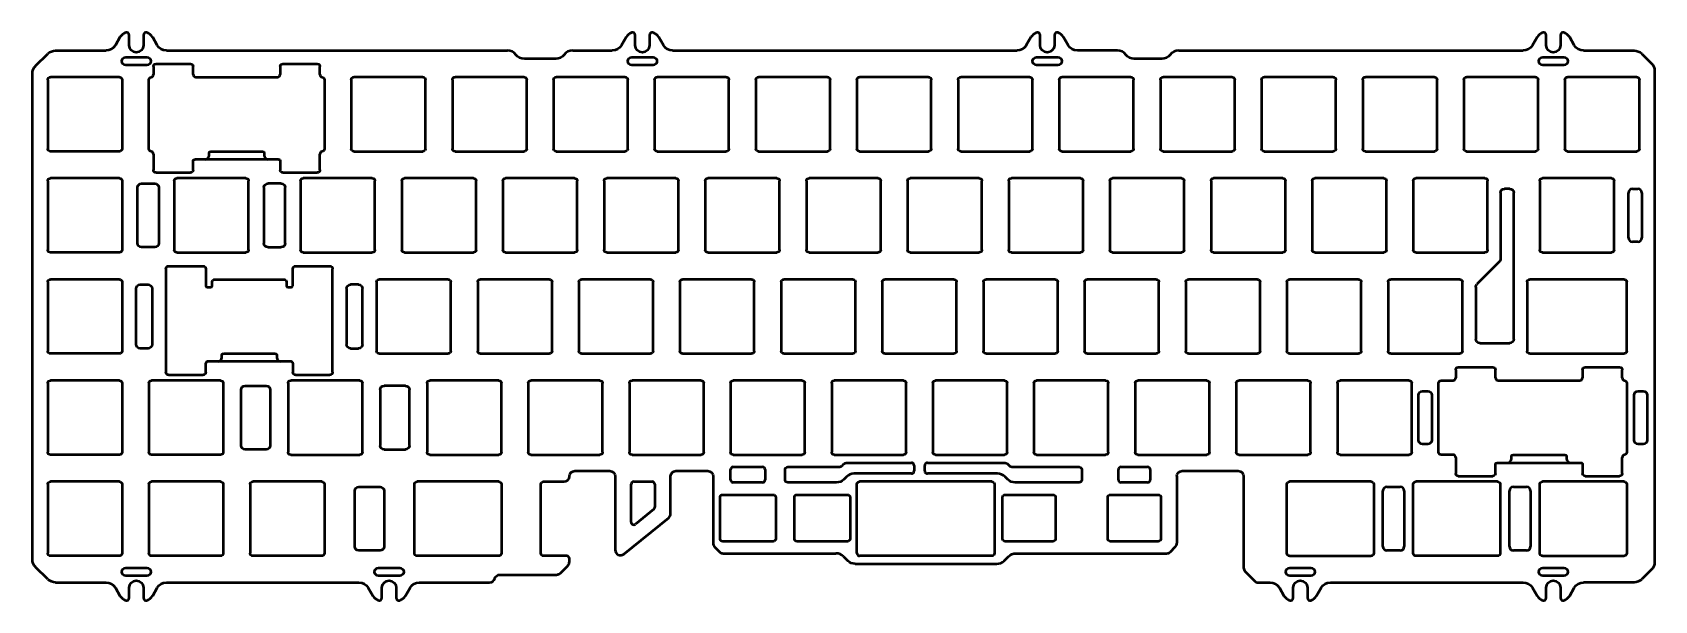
# Model space of a CAD drawing. Header units: millimetres. Extents: x 55 to 361, y 113 to 220.
import ezdxf

# ---------------------------------------------------------------- set-up
doc = ezdxf.new("R2010")
doc.units = ezdxf.units.MM
doc.header["$LTSCALE"] = 0.75
doc.layers.add('Visible', color=7, linetype='Continuous', lineweight=50)

msp = doc.modelspace()

# ---------------------------------------------------------------- linework, layer by layer
at = {"layer": 'Visible', "extrusion": (7.26537e-29, 5.93262e-13, -1)}
for p, q in [((71.97, 219.11), (71.11, 217.61)), ((73.7, 217.61), (73.7, 219.52)), ((76.4, 219.52), (76.4, 217.61)), ((78.99, 217.61), (78.13, 219.11)), ((167.28, 219.11), (166.42, 217.61)), ((169.01, 217.61), (169.01, 219.52)), ((171.71, 219.52), (171.71, 217.61)), ((174.31, 217.61), (173.44, 219.11)), ((243.53, 219.11), (242.67, 217.61)), ((245.26, 217.61), (245.26, 219.52)), ((247.96, 219.52), (247.96, 217.61)), ((250.56, 217.61), (249.69, 219.11)), ((338.85, 219.11), (337.98, 217.61)), ((340.57, 217.61), (340.57, 219.52)), ((343.27, 219.52), (343.27, 217.61)), ((345.87, 217.61), (345, 219.11)), ((56.07, 213.7), (58.4, 216.02)), ((59.82, 216.61), (69.37, 216.61)), ((73.05, 215.36), (77.05, 215.36)), ((77.05, 213.86), (73.05, 213.86)), ((78.76, 214.11), (85.26, 214.11)), ((80.72, 216.61), (144.95, 216.61)), ((102.64, 214.11), (109.14, 214.11)), ((154.05, 215.04), (148.13, 215.04)), ((157.23, 216.61), (164.69, 216.61)), ((168.36, 215.36), (172.36, 215.36)), ((172.36, 213.86), (168.36, 213.86)), ((176.04, 216.61), (240.94, 216.61)), ((244.61, 215.36), (248.61, 215.36)), ((248.61, 213.86), (244.61, 213.86)), ((259.82, 216.61), (252.29, 216.61)), ((268.2, 215.04), (262.99, 215.04)), ((271.37, 216.61), (336.25, 216.61)), ((339.92, 215.36), (343.92, 215.36)), ((343.92, 213.86), (339.92, 213.86)), ((347.6, 216.61), (357.16, 216.61)), ((358.57, 216.02), (360.4, 214.2)), ((55.49, 120.74), (55.49, 212.28)), ((58.37, 211.11), (58.37, 198.11)), ((71.87, 211.61), (58.87, 211.61)), ((72.37, 211.11), (72.37, 198.11)), ((77.42, 198.11), (77.42, 211.11)), ((78.26, 213.61), (78.26, 212.1)), ((85.76, 212.11), (85.76, 213.61)), ((86.26, 211.61), (101.64, 211.61)), ((102.14, 213.61), (102.14, 212.11)), ((109.64, 212.1), (109.64, 213.61)), ((110.47, 211.11), (110.47, 198.11)), ((115.52, 211.11), (115.52, 198.11)), ((129.02, 211.61), (116.02, 211.61)), ((129.52, 198.11), (129.52, 211.11)), ((134.57, 211.11), (134.57, 198.11)), ((148.07, 211.61), (135.07, 211.61)), ((148.57, 198.11), (148.57, 211.11)), ((153.62, 211.11), (153.62, 198.11)), ((167.12, 211.61), (154.12, 211.61)), ((167.62, 198.11), (167.62, 211.11)), ((172.67, 211.11), (172.67, 198.11)), ((186.17, 211.61), (173.17, 211.61)), ((186.67, 198.11), (186.67, 211.11)), ((191.72, 211.11), (191.72, 198.11)), ((205.22, 211.61), (192.22, 211.61)), ((205.72, 198.11), (205.72, 211.11)), ((210.77, 211.11), (210.77, 198.11)), ((224.27, 211.61), (211.27, 211.61)), ((224.77, 198.11), (224.77, 211.11)), ((229.82, 211.11), (229.82, 198.11)), ((243.32, 211.61), (230.32, 211.61)), ((243.82, 198.11), (243.82, 211.11)), ((248.87, 211.11), (248.87, 198.11)), ((262.37, 211.61), (249.37, 211.61)), ((262.87, 198.11), (262.87, 211.11)), ((267.92, 211.11), (267.92, 198.11)), ((281.42, 211.61), (268.42, 211.61)), ((281.92, 198.11), (281.92, 211.11)), ((286.97, 211.11), (286.97, 198.11)), ((300.47, 211.61), (287.47, 211.61)), ((300.97, 198.11), (300.97, 211.11)), ((306.02, 211.11), (306.02, 198.11)), ((319.52, 211.61), (306.52, 211.61)), ((320.02, 198.11), (320.02, 211.11)), ((325.07, 211.11), (325.07, 198.11)), ((338.57, 211.61), (325.57, 211.61)), ((339.07, 198.11), (339.07, 211.11)), ((344.12, 211.11), (344.12, 198.11)), ((357.62, 211.61), (344.62, 211.61)), ((358.12, 198.11), (358.12, 211.11)), ((360.99, 212.78), (360.99, 120.24)), ((71.87, 197.61), (58.87, 197.61)), ((78.26, 197.12), (78.26, 194.11)), ((85.76, 194.11), (85.76, 195.81)), ((101.84, 196.11), (86.06, 196.11)), ((88.76, 196.86), (88.76, 197.31)), ((89.06, 197.61), (98.84, 197.61)), ((99.14, 197.31), (99.14, 196.86)), ((102.14, 195.81), (102.14, 194.11)), ((109.64, 194.11), (109.64, 197.12)), ((116.02, 197.61), (129.02, 197.61)), ((135.07, 197.61), (148.07, 197.61)), ((154.12, 197.61), (167.12, 197.61)), ((173.17, 197.61), (186.17, 197.61)), ((192.22, 197.61), (205.22, 197.61)), ((211.27, 197.61), (224.27, 197.61)), ((230.32, 197.61), (243.32, 197.61)), ((249.37, 197.61), (262.37, 197.61)), ((268.42, 197.61), (281.42, 197.61)), ((287.47, 197.61), (300.47, 197.61)), ((306.52, 197.61), (319.52, 197.61)), ((325.57, 197.61), (338.57, 197.61)), ((344.62, 197.61), (357.62, 197.61)), ((71.87, 192.56), (58.87, 192.56)), ((78.76, 193.61), (85.26, 193.61)), ((95.69, 192.56), (82.69, 192.56)), ((102.64, 193.61), (109.14, 193.61)), ((119.5, 192.56), (106.5, 192.56)), ((138.55, 192.56), (125.55, 192.56)), ((157.6, 192.56), (144.6, 192.56)), ((176.65, 192.56), (163.65, 192.56)), ((195.7, 192.56), (182.7, 192.56)), ((214.75, 192.56), (201.75, 192.56)), ((233.8, 192.56), (220.8, 192.56)), ((252.85, 192.56), (239.85, 192.56)), ((271.9, 192.56), (258.9, 192.56)), ((290.95, 192.56), (277.95, 192.56)), ((310, 192.56), (297, 192.56)), ((329.05, 192.56), (316.05, 192.56)), ((352.86, 192.56), (339.86, 192.56)), ((58.37, 192.06), (58.37, 179.06)), ((72.37, 192.06), (72.37, 179.06)), ((75.28, 180.31), (75.28, 190.81)), ((76.03, 191.56), (78.53, 191.56)), ((79.28, 190.81), (79.28, 180.31)), ((82.19, 192.06), (82.19, 179.06)), ((96.19, 179.06), (96.19, 192.06)), ((99.09, 190.81), (99.09, 180.31)), ((102.34, 191.56), (99.84, 191.56)), ((103.09, 180.31), (103.09, 190.81)), ((106, 192.06), (106, 179.06)), ((120, 179.06), (120, 192.06)), ((125.05, 192.06), (125.05, 179.06)), ((139.05, 179.06), (139.05, 192.06)), ((144.1, 192.06), (144.1, 179.06)), ((158.1, 179.06), (158.1, 192.06)), ((163.15, 192.06), (163.15, 179.06)), ((177.15, 179.06), (177.15, 192.06)), ((182.2, 192.06), (182.2, 179.06)), ((196.2, 179.06), (196.2, 192.06)), ((201.25, 192.06), (201.25, 179.06)), ((215.25, 179.06), (215.25, 192.06)), ((220.3, 192.06), (220.3, 179.06)), ((234.3, 179.06), (234.3, 192.06)), ((239.35, 192.06), (239.35, 179.06)), ((253.35, 179.06), (253.35, 192.06)), ((258.4, 192.06), (258.4, 179.06)), ((272.4, 179.06), (272.4, 192.06)), ((277.45, 192.06), (277.45, 179.06)), ((291.45, 179.06), (291.45, 192.06)), ((296.5, 192.06), (296.5, 179.06)), ((310.5, 179.06), (310.5, 192.06)), ((315.55, 192.06), (315.55, 179.06)), ((329.55, 179.06), (329.55, 192.06)), ((331.96, 189.81), (331.96, 177.32)), ((333.71, 190.56), (332.71, 190.56)), ((334.46, 162.26), (334.46, 189.81)), ((339.36, 192.06), (339.36, 179.06)), ((353.36, 179.06), (353.36, 192.06)), ((356.08, 181.31), (356.08, 189.81)), ((356.83, 190.56), (357.83, 190.56)), ((358.58, 189.81), (358.58, 181.31)), ((357.83, 180.56), (356.83, 180.56)), ((71.87, 178.56), (58.87, 178.56)), ((78.53, 179.56), (76.03, 179.56)), ((82.69, 178.56), (95.69, 178.56)), ((99.84, 179.56), (102.34, 179.56)), ((106.5, 178.56), (119.5, 178.56)), ((125.55, 178.56), (138.55, 178.56)), ((144.6, 178.56), (157.6, 178.56)), ((163.65, 178.56), (176.65, 178.56)), ((182.7, 178.56), (195.7, 178.56)), ((201.75, 178.56), (214.75, 178.56)), ((220.8, 178.56), (233.8, 178.56)), ((239.85, 178.56), (252.85, 178.56)), ((258.9, 178.56), (271.9, 178.56)), ((277.95, 178.56), (290.95, 178.56)), ((297, 178.56), (310, 178.56)), ((316.05, 178.56), (329.05, 178.56)), ((339.86, 178.56), (352.86, 178.56)), ((80.64, 175.51), (80.64, 156.01)), ((81.14, 176.01), (87.64, 176.01)), ((88.14, 175.51), (88.14, 172.31)), ((104.52, 172.31), (104.52, 175.51)), ((105.02, 176.01), (111.52, 176.01)), ((112.02, 156.01), (112.02, 175.51)), ((331.74, 176.79), (327.53, 172.59)), ((58.37, 173.01), (58.37, 160.01)), ((71.87, 173.51), (58.87, 173.51)), ((72.37, 173.01), (72.37, 160.01)), ((75.01, 161.26), (75.01, 171.76)), ((75.76, 172.51), (77.26, 172.51)), ((78.01, 171.76), (78.01, 161.26)), ((88.44, 172.01), (89.03, 172.01)), ((89.33, 172.31), (89.33, 173.01)), ((89.83, 173.51), (102.83, 173.51)), ((103.33, 173.01), (103.33, 172.31)), ((103.63, 172.01), (104.22, 172.01)), ((114.65, 171.76), (114.65, 161.26)), ((116.9, 172.51), (115.4, 172.51)), ((117.65, 161.26), (117.65, 171.76)), ((120.29, 173.01), (120.29, 160.01)), ((133.79, 173.51), (120.79, 173.51)), ((134.29, 160.01), (134.29, 173.01)), ((139.34, 173.01), (139.34, 160.01)), ((152.84, 173.51), (139.84, 173.51)), ((153.34, 160.01), (153.34, 173.01)), ((158.39, 173.01), (158.39, 160.01)), ((171.89, 173.51), (158.89, 173.51)), ((172.39, 160.01), (172.39, 173.01)), ((177.44, 173.01), (177.44, 160.01)), ((190.94, 173.51), (177.94, 173.51)), ((191.44, 160.01), (191.44, 173.01)), ((196.49, 173.01), (196.49, 160.01)), ((209.99, 173.51), (196.99, 173.51)), ((210.49, 160.01), (210.49, 173.01)), ((215.54, 173.01), (215.54, 160.01)), ((229.04, 173.51), (216.04, 173.51)), ((229.54, 160.01), (229.54, 173.01)), ((234.59, 173.01), (234.59, 160.01)), ((248.09, 173.51), (235.09, 173.51)), ((248.59, 160.01), (248.59, 173.01)), ((253.64, 173.01), (253.64, 160.01)), ((267.14, 173.51), (254.14, 173.51)), ((267.64, 160.01), (267.64, 173.01)), ((272.69, 173.01), (272.69, 160.01)), ((286.19, 173.51), (273.19, 173.51)), ((286.69, 160.01), (286.69, 173.01)), ((291.74, 173.01), (291.74, 160.01)), ((305.24, 173.51), (292.24, 173.51)), ((305.74, 160.01), (305.74, 173.01)), ((310.79, 173.01), (310.79, 160.01)), ((324.29, 173.51), (311.29, 173.51)), ((324.79, 160.01), (324.79, 173.01)), ((327.31, 172.06), (327.31, 162.26)), ((336.98, 173.01), (336.98, 160.01)), ((355.24, 173.51), (337.48, 173.51)), ((355.74, 160.01), (355.74, 173.01)), ((71.87, 159.51), (58.87, 159.51)), ((77.26, 160.51), (75.76, 160.51)), ((91.14, 158.76), (91.14, 159.21)), ((91.44, 159.51), (101.22, 159.51)), ((101.52, 159.21), (101.52, 158.76)), ((115.4, 160.51), (116.9, 160.51)), ((120.79, 159.51), (133.79, 159.51)), ((139.84, 159.51), (152.84, 159.51)), ((158.89, 159.51), (171.89, 159.51)), ((177.94, 159.51), (190.94, 159.51)), ((196.99, 159.51), (209.99, 159.51)), ((216.04, 159.51), (229.04, 159.51)), ((235.09, 159.51), (248.09, 159.51)), ((254.14, 159.51), (267.14, 159.51)), ((273.19, 159.51), (286.19, 159.51)), ((292.24, 159.51), (305.24, 159.51)), ((311.29, 159.51), (324.29, 159.51)), ((328.06, 161.51), (333.71, 161.51)), ((337.48, 159.51), (355.24, 159.51)), ((88.14, 156.01), (88.14, 157.71)), ((104.22, 158.01), (88.44, 158.01)), ((104.52, 157.71), (104.52, 156.01)), ((323.53, 156.46), (323.53, 154.96)), ((324.03, 156.96), (330.53, 156.96)), ((331.03, 154.96), (331.03, 156.46)), ((347.41, 156.46), (347.41, 154.96)), ((347.91, 156.96), (354.41, 156.96)), ((354.91, 154.95), (354.91, 156.46)), ((58.37, 153.96), (58.37, 140.96)), ((71.87, 154.46), (58.87, 154.46)), ((72.37, 153.96), (72.37, 140.96)), ((77.42, 153.96), (77.42, 140.96)), ((90.92, 154.46), (77.92, 154.46)), ((81.14, 155.51), (87.64, 155.51)), ((91.42, 153.96), (91.42, 140.96)), ((95.52, 153.46), (99.52, 153.46)), ((103.62, 153.96), (103.62, 140.96)), ((117.12, 154.46), (104.12, 154.46)), ((105.02, 155.51), (111.52, 155.51)), ((117.62, 140.96), (117.62, 153.96)), ((125.72, 153.46), (121.72, 153.46)), ((129.81, 153.96), (129.81, 140.96)), ((143.31, 154.46), (130.31, 154.46)), ((143.81, 140.96), (143.81, 153.96)), ((148.86, 153.96), (148.86, 140.96)), ((162.36, 154.46), (149.36, 154.46)), ((162.86, 140.96), (162.86, 153.96)), ((167.91, 153.96), (167.91, 140.96)), ((181.41, 154.46), (168.41, 154.46)), ((181.91, 140.96), (181.91, 153.96)), ((186.96, 153.96), (186.96, 140.96)), ((200.46, 154.46), (187.46, 154.46)), ((200.96, 140.96), (200.96, 153.96)), ((206.01, 153.96), (206.01, 140.96)), ((219.51, 154.46), (206.51, 154.46)), ((220.01, 140.96), (220.01, 153.96)), ((225.06, 153.96), (225.06, 140.96)), ((238.56, 154.46), (225.56, 154.46)), ((239.06, 140.96), (239.06, 153.96)), ((244.11, 153.96), (244.11, 140.96)), ((257.61, 154.46), (244.61, 154.46)), ((258.11, 140.96), (258.11, 153.96)), ((263.16, 153.96), (263.16, 140.96)), ((276.66, 154.46), (263.66, 154.46)), ((277.16, 140.96), (277.16, 153.96)), ((282.21, 153.96), (282.21, 140.96)), ((295.71, 154.46), (282.71, 154.46)), ((296.21, 140.96), (296.21, 153.96)), ((301.26, 153.96), (301.26, 140.96)), ((314.76, 154.46), (301.76, 154.46)), ((315.26, 140.96), (315.26, 153.96)), ((320.31, 140.96), (320.31, 153.96)), ((320.81, 154.46), (323.03, 154.46)), ((331.53, 154.46), (346.91, 154.46)), ((355.74, 153.96), (355.74, 140.96)), ((94.77, 142.21), (94.77, 152.71)), ((100.27, 152.71), (100.27, 142.21)), ((120.97, 152.71), (120.97, 142.21)), ((126.47, 142.21), (126.47, 152.71)), ((316.54, 143.21), (316.54, 151.71)), ((317.29, 152.46), (318.29, 152.46)), ((319.04, 151.71), (319.04, 143.21)), ((357.12, 143.21), (357.12, 151.71)), ((357.87, 152.46), (358.87, 152.46)), ((359.62, 151.71), (359.62, 143.21)), ((99.52, 141.46), (95.52, 141.46)), ((121.72, 141.46), (125.72, 141.46)), ((318.29, 142.46), (317.29, 142.46)), ((358.87, 142.46), (357.87, 142.46)), ((71.87, 140.46), (58.87, 140.46)), ((90.92, 140.46), (77.92, 140.46)), ((104.12, 140.46), (117.12, 140.46)), ((130.31, 140.46), (143.31, 140.46)), ((149.36, 140.46), (162.36, 140.46)), ((168.41, 140.46), (181.41, 140.46)), ((186.98, 135.74), (186.98, 137.66)), ((187.46, 140.46), (200.46, 140.46)), ((187.48, 138.16), (192.98, 138.16)), ((193.48, 137.66), (193.48, 135.74)), ((197.23, 135.74), (197.23, 137.66)), ((197.73, 138.16), (207.33, 138.16)), ((206.51, 140.46), (219.51, 140.46)), ((208.04, 138.45), (208.26, 138.67)), ((208.96, 138.96), (221.04, 138.96)), ((221.54, 138.46), (221.54, 137.41)), ((223.54, 137.41), (223.54, 138.46)), ((224.04, 138.96), (238.49, 138.96)), ((225.56, 140.46), (238.56, 140.46)), ((239.2, 138.67), (239.41, 138.45)), ((240.12, 138.16), (252.6, 138.16)), ((244.61, 140.46), (257.61, 140.46)), ((253.1, 137.66), (253.1, 135.74)), ((260.01, 135.74), (260.01, 137.66)), ((260.51, 138.16), (265.51, 138.16)), ((263.66, 140.46), (276.66, 140.46)), ((266.01, 137.66), (266.01, 135.74)), ((282.71, 140.46), (295.71, 140.46)), ((301.76, 140.46), (314.76, 140.46)), ((323.03, 140.46), (320.81, 140.46)), ((323.53, 139.96), (323.53, 136.96)), ((331.03, 136.96), (331.03, 138.66)), ((331.33, 138.96), (347.11, 138.96)), ((334.03, 139.71), (334.03, 140.16)), ((334.33, 140.46), (344.11, 140.46)), ((344.41, 140.16), (344.41, 139.71)), ((347.41, 138.66), (347.41, 136.96)), ((354.91, 136.96), (354.91, 139.97)), ((58.37, 134.91), (58.37, 121.91)), ((71.87, 135.41), (58.87, 135.41)), ((72.37, 134.91), (72.37, 121.91)), ((77.42, 134.91), (77.42, 121.91)), ((90.92, 135.41), (77.92, 135.41)), ((91.42, 134.91), (91.42, 121.91)), ((96.47, 134.91), (96.47, 121.91)), ((109.97, 135.41), (96.97, 135.41)), ((110.47, 134.91), (110.47, 121.91)), ((127.43, 121.91), (127.43, 134.91)), ((143.31, 135.41), (127.93, 135.41)), ((143.81, 134.91), (143.81, 121.91)), ((151.24, 121.91), (151.24, 134.91)), ((151.74, 135.41), (155.62, 135.41)), ((157.62, 137.41), (164.24, 137.41)), ((165.24, 136.41), (165.24, 122.54)), ((168.24, 127.79), (168.24, 134.91)), ((168.74, 135.41), (172.18, 135.41)), ((172.68, 134.91), (172.68, 130.58)), ((175.68, 129.39), (175.68, 136.41)), ((176.68, 137.41), (182.68, 137.41)), ((183.68, 136.41), (183.68, 123.79)), ((192.98, 135.24), (187.48, 135.24)), ((206.88, 135.24), (197.73, 135.24)), ((208.79, 136.32), (208.29, 135.83)), ((221.04, 136.91), (210.2, 136.91)), ((210.77, 121.91), (210.77, 134.91)), ((236.18, 135.41), (211.27, 135.41)), ((237.25, 136.91), (224.04, 136.91)), ((236.68, 134.91), (236.68, 121.91)), ((239.16, 135.83), (238.67, 136.32)), ((252.6, 135.24), (240.58, 135.24)), ((265.51, 135.24), (260.51, 135.24)), ((271.01, 136.41), (271.01, 123.79)), ((272.01, 137.41), (282.59, 137.41)), ((283.59, 136.41), (283.59, 119.15)), ((291.74, 121.91), (291.74, 134.91)), ((307.62, 135.41), (292.24, 135.41)), ((308.12, 134.91), (308.12, 121.91)), ((315.55, 121.91), (315.55, 134.91)), ((331.43, 135.41), (316.05, 135.41)), ((324.03, 136.46), (330.53, 136.46)), ((331.93, 134.91), (331.93, 121.91)), ((339.36, 121.91), (339.36, 134.91)), ((355.24, 135.41), (339.86, 135.41)), ((347.91, 136.46), (354.41, 136.46)), ((355.74, 134.91), (355.74, 121.91)), ((116.2, 123.16), (116.2, 133.66)), ((116.95, 134.41), (120.95, 134.41)), ((121.7, 133.66), (121.7, 123.16)), ((184.98, 124.64), (184.98, 132.44)), ((185.48, 132.94), (194.98, 132.94)), ((195.48, 132.44), (195.48, 124.64)), ((198.98, 124.64), (198.98, 132.44)), ((199.48, 132.94), (208.98, 132.94)), ((209.48, 132.44), (209.48, 124.64)), ((238.18, 124.64), (238.18, 132.44)), ((238.68, 132.94), (247.68, 132.94)), ((248.18, 132.44), (248.18, 124.64)), ((258.01, 124.64), (258.01, 132.44)), ((258.51, 132.94), (267.51, 132.94)), ((268.01, 132.44), (268.01, 124.64)), ((309.83, 123.16), (309.83, 133.66)), ((310.58, 134.41), (313.08, 134.41)), ((313.83, 133.66), (313.83, 123.16)), ((333.65, 123.16), (333.65, 133.66)), ((334.4, 134.41), (336.9, 134.41)), ((337.65, 133.66), (337.65, 123.16)), ((166.87, 121.76), (175.31, 128.61)), ((172.5, 130.19), (169.06, 127.4)), ((120.95, 122.41), (116.95, 122.41)), ((183.97, 123.09), (184.89, 122.17)), ((194.98, 124.14), (185.48, 124.14)), ((208.98, 124.14), (199.48, 124.14)), ((247.68, 124.14), (238.68, 124.14)), ((267.51, 124.14), (258.51, 124.14)), ((269.8, 122.17), (270.72, 123.09)), ((313.08, 122.41), (310.58, 122.41)), ((336.9, 122.41), (334.4, 122.41)), ((58.4, 117), (56.07, 119.32)), ((71.87, 121.41), (58.87, 121.41)), ((73.05, 119.16), (77.05, 119.16)), ((90.92, 121.41), (77.92, 121.41)), ((109.97, 121.41), (96.97, 121.41)), ((120.66, 119.16), (124.66, 119.16)), ((143.31, 121.41), (127.93, 121.41)), ((156.12, 121.41), (151.74, 121.41)), ((154.92, 118.16), (156.33, 119.57)), ((156.62, 120.28), (156.62, 120.91)), ((185.59, 121.88), (191.08, 121.88)), ((191.08, 121.88), (206.82, 121.88)), ((208.24, 121.29), (209.03, 120.5)), ((210.45, 119.91), (237.1, 119.91)), ((236.18, 121.41), (211.27, 121.41)), ((238.52, 120.5), (239.31, 121.29)), ((240.73, 121.88), (269.1, 121.88)), ((292.24, 121.41), (307.62, 121.41)), ((292.27, 119.16), (296.27, 119.16)), ((331.43, 121.41), (316.05, 121.41)), ((339.86, 121.41), (355.24, 121.41)), ((339.92, 119.16), (343.92, 119.16)), ((59.82, 116.41), (69.37, 116.41)), ((77.05, 117.66), (73.05, 117.66)), ((80.72, 116.41), (116.98, 116.41)), ((124.66, 117.66), (120.66, 117.66)), ((128.33, 116.41), (141.59, 116.41)), ((143.52, 117.87), (154.21, 117.87)), ((283.89, 118.45), (285.63, 116.7)), ((286.34, 116.41), (288.59, 116.41)), ((296.27, 117.66), (292.27, 117.66)), ((299.94, 116.41), (336.25, 116.41)), ((343.92, 117.66), (339.92, 117.66)), ((357.16, 116.41), (347.6, 116.41)), ((360.4, 118.82), (358.57, 117)), ((71.11, 115.41), (71.97, 113.91)), ((73.7, 113.5), (73.7, 115.41)), ((76.4, 115.41), (76.4, 113.5)), ((78.13, 113.91), (78.99, 115.41)), ((118.71, 115.41), (119.58, 113.91)), ((121.31, 113.5), (121.31, 115.41)), ((124.01, 115.41), (124.01, 113.5)), ((125.73, 113.91), (126.6, 115.41)), ((290.32, 115.41), (291.19, 113.91)), ((292.92, 113.5), (292.92, 115.41)), ((295.62, 115.41), (295.62, 113.5)), ((297.35, 113.91), (298.21, 115.41)), ((337.98, 115.41), (338.85, 113.91)), ((340.57, 113.5), (340.57, 115.41)), ((343.27, 115.41), (343.27, 113.5)), ((345, 113.91), (345.87, 115.41))]:
    msp.add_line(p, q, dxfattribs=at)
at = {"layer": 'Visible'}
for centre, radius, start, end in [((73.7, 218.11), 2, 109.6618, 150), ((73.2, 219.52), 0.5, 0, 109.6618), ((76.9, 219.52), 0.5, 70.3382, 180), ((76.39, 218.11), 2, 30, 70.3382), ((169.02, 218.11), 2, 109.6618, 150), ((168.51, 219.52), 0.5, 0, 109.6618), ((172.21, 219.52), 0.5, 70.3382, 180), ((171.71, 218.11), 2, 30, 70.3382), ((245.27, 218.11), 2, 109.6618, 150), ((244.76, 219.52), 0.5, 0, 109.6618), ((248.46, 219.52), 0.5, 70.3382, 180), ((247.96, 218.11), 2, 30, 70.3382), ((340.58, 218.11), 2, 109.6618, 150), ((340.07, 219.52), 0.5, 0, 109.6618), ((343.77, 219.52), 0.5, 70.3382, 180), ((343.27, 218.11), 2, 30, 70.3382), ((144.95, 214.61), 2, 37.4342, 90), ((157.23, 214.61), 2, 90, 142.5658), ((259.82, 214.61), 2, 37.4342, 90), ((271.37, 214.61), 2, 90, 142.5658), ((77.76, 212.1), 0.5, 279.3811, 0), ((86.26, 212.11), 0.5, 180, 270), ((101.64, 212.11), 0.5, 270, 0), ((110.14, 212.1), 0.5, 180, 260.6189), ((77.76, 197.12), 0.5, 0, 80.6189), ((88.01, 196.86), 0.75, 270.0001, 0.0001), ((99.89, 196.86), 0.75, 180.0001, 270.0001), ((110.14, 197.12), 0.5, 99.3811, 180), ((356.83, 189.81), 0.75, 90, 180), ((357.83, 189.81), 0.75, 0, 90), ((356.83, 181.31), 0.75, 180, 270), ((357.83, 181.31), 0.75, 270, 0), ((88.44, 172.31), 0.3, 180, 270), ((89.03, 172.31), 0.3, 270, 0), ((103.63, 172.31), 0.3, 180, 270), ((104.22, 172.31), 0.3, 270, 0), ((88.44, 157.71), 0.3, 90.0001, 180), ((90.39, 158.76), 0.75, 270.0001, 0.0001), ((102.27, 158.76), 0.75, 180.0001, 270.0001), ((104.22, 157.71), 0.3, 0, 90.0001), ((323.03, 154.96), 0.5, 270, 0), ((331.53, 154.96), 0.5, 180, 270), ((346.91, 154.96), 0.5, 270, 0), ((355.41, 154.95), 0.5, 180, 260.6189), ((187.48, 137.66), 0.5, 90, 180), ((192.98, 137.66), 0.5, 0, 90), ((207.33, 139.16), 1, 270, 315), ((221.04, 138.46), 0.5, 0, 90), ((224.04, 138.46), 0.5, 90, 180), ((240.12, 139.16), 1, 225, 270), ((260.51, 137.66), 0.5, 90, 180), ((265.51, 137.66), 0.5, 0, 90), ((323.03, 139.96), 0.5, 0, 90), ((333.28, 139.71), 0.75, 270.0001, 0.0001), ((345.16, 139.71), 0.75, 180.0001, 270.0001), ((355.41, 139.97), 0.5, 99.3811, 180), ((155.62, 136.41), 1, 270, 0), ((168.74, 134.91), 0.5, 90, 180), ((172.18, 134.91), 0.5, 0, 90), ((187.48, 135.74), 0.5, 180, 270), ((192.98, 135.74), 0.5, 270, 0), ((210.2, 134.91), 2, 90, 135), ((221.04, 137.41), 0.5, 270, 0), ((224.04, 137.41), 0.5, 180, 270), ((237.25, 134.91), 2, 45, 90), ((260.51, 135.74), 0.5, 180, 270), ((265.51, 135.74), 0.5, 270, 0), ((310.58, 133.66), 0.75, 90, 180), ((313.08, 133.66), 0.75, 0, 90), ((334.4, 133.66), 0.75, 90, 180), ((336.9, 133.66), 0.75, 0, 90), ((172.18, 130.58), 0.5, 309.0673, 0), ((174.68, 129.39), 1, 309.0673, 0), ((168.74, 127.79), 0.5, 180, 309.0673), ((166.24, 122.54), 1, 180, 309.0673), ((184.68, 123.79), 1, 180, 225), ((270.01, 123.79), 1, 315, 0), ((310.58, 123.16), 0.75, 180, 270), ((313.08, 123.16), 0.75, 270, 0), ((334.4, 123.16), 0.75, 180, 270), ((336.9, 123.16), 0.75, 270, 0), ((156.12, 120.91), 0.5, 0, 90), ((155.62, 120.28), 1, 315, 0), ((185.59, 122.88), 1, 225, 270), ((206.82, 119.88), 2, 45, 90), ((211.27, 121.91), 0.5, 180, 270), ((237.1, 121.91), 2, 270, 315), ((269.1, 122.88), 1, 270, 315), ((284.59, 119.15), 1, 180, 225), ((141.59, 117.41), 1, 270, 344.2372), ((154.21, 118.87), 1, 270, 315), ((286.34, 117.41), 1, 225, 270), ((73.7, 114.91), 2, 210, 250.3382), ((73.2, 113.5), 0.5, 250.3382, 0), ((76.9, 113.5), 0.5, 180, 289.6618), ((76.39, 114.91), 2, 289.6618, 330), ((121.31, 114.91), 2, 210, 250.3382), ((120.81, 113.5), 0.5, 250.3382, 0), ((124.51, 113.5), 0.5, 180, 289.6618), ((124, 114.91), 2, 289.6618, 330), ((292.92, 114.91), 2, 210, 250.3382), ((292.42, 113.5), 0.5, 250.3382, 0), ((296.12, 113.5), 0.5, 180, 289.6618), ((295.61, 114.91), 2, 289.6618, 330), ((340.58, 114.91), 2, 210, 250.3382), ((340.07, 113.5), 0.5, 250.3382, 0), ((343.77, 113.5), 0.5, 180, 289.6618), ((343.27, 114.91), 2, 289.6618, 330)]:
    msp.add_arc(centre, radius, start, end, dxfattribs=at)
at = {"layer": 'Visible', "extrusion": (7.26537e-29, 5.93262e-13, -1)}
for centre, radius, start, end in [((-69.37, 218.61), 2, 210, 270), ((-75.05, 217.61), 1.35, 180, 0), ((-80.72, 218.61), 2, 270, 330), ((-164.69, 218.61), 2, 210, 270), ((-170.36, 217.61), 1.35, 180, 0), ((-176.04, 218.61), 2, 270, 330), ((-240.94, 218.61), 2, 210, 270), ((-246.61, 217.61), 1.35, 180, 0), ((-252.29, 218.61), 2, 270, 330), ((-336.25, 218.61), 2, 210, 270), ((-341.92, 217.61), 1.35, 180, 0), ((-347.6, 218.61), 2, 270, 330), ((-59.82, 214.61), 2, 45, 90), ((-73.05, 214.61), 0.75, 270, 90), ((-77.05, 214.61), 0.75, 90, 270), ((-78.76, 213.61), 0.5, 0, 90), ((-85.26, 213.61), 0.5, 90, 180), ((-102.64, 213.61), 0.5, 0, 90), ((-109.14, 213.61), 0.5, 90, 180), ((-148.13, 217.04), 2, 270, 322.5658), ((-154.05, 217.04), 2, 217.4342, 270), ((-168.36, 214.61), 0.75, 270, 90), ((-172.36, 214.61), 0.75, 90, 270), ((-244.61, 214.61), 0.75, 270, 90), ((-248.61, 214.61), 0.75, 90, 270), ((-262.99, 217.04), 2, 270, 322.5658), ((-268.2, 217.04), 2, 217.4342, 270), ((-339.92, 214.61), 0.75, 270, 90), ((-343.92, 214.61), 0.75, 90, 270), ((-357.16, 214.61), 2, 90, 135), ((-358.99, 212.78), 2, 135, 180), ((-57.49, 212.28), 2, 0, 45), ((-58.87, 211.11), 0.5, 0, 90), ((-71.87, 211.11), 0.5, 90, 180), ((-77.92, 211.11), 0.5, 0, 80.6189), ((-109.97, 211.11), 0.5, 99.3811, 180), ((-116.02, 211.11), 0.5, 0, 90), ((-129.02, 211.11), 0.5, 90, 180), ((-135.07, 211.11), 0.5, 0, 90), ((-148.07, 211.11), 0.5, 90, 180), ((-154.12, 211.11), 0.5, 0, 90), ((-167.12, 211.11), 0.5, 90, 180), ((-173.17, 211.11), 0.5, 0, 90), ((-186.17, 211.11), 0.5, 90, 180), ((-192.22, 211.11), 0.5, 0, 90), ((-205.22, 211.11), 0.5, 90, 180), ((-211.27, 211.11), 0.5, 0, 90), ((-224.27, 211.11), 0.5, 90, 180), ((-230.32, 211.11), 0.5, 0, 90), ((-243.32, 211.11), 0.5, 90, 180), ((-249.37, 211.11), 0.5, 0, 90), ((-262.37, 211.11), 0.5, 90, 180), ((-268.42, 211.11), 0.5, 0, 90), ((-281.42, 211.11), 0.5, 90, 180), ((-287.47, 211.11), 0.5, 0, 90), ((-300.47, 211.11), 0.5, 90, 180), ((-306.52, 211.11), 0.5, 0, 90), ((-319.52, 211.11), 0.5, 90, 180), ((-325.57, 211.11), 0.5, 0, 90), ((-338.57, 211.11), 0.5, 90, 180), ((-344.62, 211.11), 0.5, 0, 90), ((-357.62, 211.11), 0.5, 90, 180), ((-58.87, 198.11), 0.5, 270, 0), ((-71.87, 198.11), 0.5, 180, 270), ((-77.92, 198.11), 0.5, 279.3811, 0), ((-86.06, 195.81), 0.3, 360, 89.9999), ((-89.06, 197.31), 0.3, 359.9999, 89.9999), ((-98.84, 197.31), 0.3, 90.6666, 179.9999), ((-101.84, 195.81), 0.3, 89.9999, 179.9999), ((-109.97, 198.11), 0.5, 180, 260.6189), ((-116.02, 198.11), 0.5, 270, 0), ((-129.02, 198.11), 0.5, 180, 270), ((-135.07, 198.11), 0.5, 270, 0), ((-148.07, 198.11), 0.5, 180, 270), ((-154.12, 198.11), 0.5, 270, 0), ((-167.12, 198.11), 0.5, 180, 270), ((-173.17, 198.11), 0.5, 270, 0), ((-186.17, 198.11), 0.5, 180, 270), ((-192.22, 198.11), 0.5, 270, 0), ((-205.22, 198.11), 0.5, 180, 270), ((-211.27, 198.11), 0.5, 270, 360), ((-224.27, 198.11), 0.5, 180, 270), ((-230.32, 198.11), 0.5, 270, 360), ((-243.32, 198.11), 0.5, 180, 270), ((-249.37, 198.11), 0.5, 270, 0), ((-262.37, 198.11), 0.5, 180, 270), ((-268.42, 198.11), 0.5, 270, 0), ((-281.42, 198.11), 0.5, 180, 270), ((-287.47, 198.11), 0.5, 270, 0), ((-300.47, 198.11), 0.5, 180, 270), ((-306.52, 198.11), 0.5, 270, 0), ((-319.52, 198.11), 0.5, 180, 270), ((-325.57, 198.11), 0.5, 270, 0), ((-338.57, 198.11), 0.5, 180, 270), ((-344.62, 198.11), 0.5, 270, 0), ((-357.62, 198.11), 0.5, 180, 270), ((-58.87, 192.06), 0.5, 0, 90), ((-71.87, 192.06), 0.5, 90, 180), ((-78.76, 194.11), 0.5, 270, 0), ((-82.69, 192.06), 0.5, 0, 90), ((-85.26, 194.11), 0.5, 180, 270), ((-95.69, 192.06), 0.5, 90, 180), ((-102.64, 194.11), 0.5, 270, 0), ((-106.5, 192.06), 0.5, 0, 90), ((-109.14, 194.11), 0.5, 180, 270), ((-119.5, 192.06), 0.5, 90, 180), ((-125.55, 192.06), 0.5, 0, 90), ((-138.55, 192.06), 0.5, 90, 180), ((-144.6, 192.06), 0.5, 0, 90), ((-157.6, 192.06), 0.5, 90, 180), ((-163.65, 192.06), 0.5, 0, 90), ((-176.65, 192.06), 0.5, 90, 180), ((-182.7, 192.06), 0.5, 0, 90), ((-195.7, 192.06), 0.5, 90, 180), ((-201.75, 192.06), 0.5, 0, 90), ((-214.75, 192.06), 0.5, 90, 180), ((-220.8, 192.06), 0.5, 0, 90), ((-233.8, 192.06), 0.5, 90, 180), ((-239.85, 192.06), 0.5, 0, 90), ((-252.85, 192.06), 0.5, 90, 180), ((-258.9, 192.06), 0.5, 0, 90), ((-271.9, 192.06), 0.5, 90, 180), ((-277.95, 192.06), 0.5, 0, 90), ((-290.95, 192.06), 0.5, 90, 180), ((-297, 192.06), 0.5, 0, 90), ((-310, 192.06), 0.5, 90, 180), ((-316.05, 192.06), 0.5, 0, 90), ((-329.05, 192.06), 0.5, 90, 180), ((-339.86, 192.06), 0.5, 0, 90), ((-352.86, 192.06), 0.5, 90, 180), ((-76.03, 190.81), 0.75, 0, 90), ((-78.53, 190.81), 0.75, 90, 180), ((-99.84, 190.81), 0.75, 0, 90), ((-102.34, 190.81), 0.75, 90, 180), ((-332.71, 189.81), 0.75, 0, 90), ((-333.71, 189.81), 0.75, 90, 180), ((-76.03, 180.31), 0.75, 270, 0), ((-78.53, 180.31), 0.75, 180, 270), ((-99.84, 180.31), 0.75, 270, 0), ((-102.34, 180.31), 0.75, 180, 270), ((-58.87, 179.06), 0.5, 270, 0), ((-71.87, 179.06), 0.5, 180, 270), ((-82.69, 179.06), 0.5, 270, 0), ((-95.69, 179.06), 0.5, 180, 270), ((-106.5, 179.06), 0.5, 270, 0), ((-119.5, 179.06), 0.5, 180, 270), ((-125.55, 179.06), 0.5, 270, 0), ((-138.55, 179.06), 0.5, 180, 270), ((-144.6, 179.06), 0.5, 270, 0), ((-157.6, 179.06), 0.5, 180, 270), ((-163.65, 179.06), 0.5, 270, 360), ((-176.65, 179.06), 0.5, 180, 270), ((-182.7, 179.06), 0.5, 270, 0), ((-195.7, 179.06), 0.5, 180, 270), ((-201.75, 179.06), 0.5, 270, 0), ((-214.75, 179.06), 0.5, 180, 270), ((-220.8, 179.06), 0.5, 270, 0), ((-233.8, 179.06), 0.5, 180, 270), ((-239.85, 179.06), 0.5, 270, 0), ((-252.85, 179.06), 0.5, 180, 270), ((-258.9, 179.06), 0.5, 270, 0), ((-271.9, 179.06), 0.5, 180, 270), ((-277.95, 179.06), 0.5, 270, 0), ((-290.95, 179.06), 0.5, 180, 270), ((-297, 179.06), 0.5, 270, 0), ((-310, 179.06), 0.5, 180, 270), ((-316.05, 179.06), 0.5, 270, 0), ((-329.05, 179.06), 0.5, 180, 270), ((-331.21, 177.32), 0.75, 180, 225), ((-339.86, 179.06), 0.5, 270, 0), ((-352.86, 179.06), 0.5, 180, 270), ((-81.14, 175.51), 0.5, 0, 90), ((-87.64, 175.51), 0.5, 90, 180), ((-105.02, 175.51), 0.5, 360, 90), ((-111.52, 175.51), 0.5, 90, 180), ((-58.87, 173.01), 0.5, 0, 90), ((-71.87, 173.01), 0.5, 90, 180), ((-75.76, 171.76), 0.75, 359.9882, 89.9882), ((-77.26, 171.76), 0.75, 89.9882, 179.9882), ((-89.83, 173.01), 0.5, 0, 90), ((-102.83, 173.01), 0.5, 90, 180), ((-115.4, 171.76), 0.75, 0, 90), ((-116.9, 171.76), 0.75, 90, 180), ((-120.79, 173.01), 0.5, 0, 90), ((-133.79, 173.01), 0.5, 90, 180), ((-139.84, 173.01), 0.5, 0, 90), ((-152.84, 173.01), 0.5, 90, 180), ((-158.89, 173.01), 0.5, 0, 90), ((-171.89, 173.01), 0.5, 90, 180), ((-177.94, 173.01), 0.5, 0, 90), ((-190.94, 173.01), 0.5, 90, 180), ((-196.99, 173.01), 0.5, 0, 90), ((-209.99, 173.01), 0.5, 90, 180), ((-216.04, 173.01), 0.5, 0, 90), ((-229.04, 173.01), 0.5, 90, 180), ((-235.09, 173.01), 0.5, 0, 90), ((-248.09, 173.01), 0.5, 90, 180), ((-254.14, 173.01), 0.5, 0, 90), ((-267.14, 173.01), 0.5, 90, 180), ((-273.19, 173.01), 0.5, 0, 90), ((-286.19, 173.01), 0.5, 90, 180), ((-292.24, 173.01), 0.5, 0, 90), ((-305.24, 173.01), 0.5, 90, 180), ((-311.29, 173.01), 0.5, 0, 90), ((-324.29, 173.01), 0.5, 90, 180), ((-328.06, 172.06), 0.75, 0, 45), ((-337.48, 173.01), 0.5, 0, 90), ((-355.24, 173.01), 0.5, 90, 180), ((-328.06, 162.26), 0.75, 270, 0), ((-333.71, 162.26), 0.75, 180, 270), ((-58.87, 160.01), 0.5, 270, 0), ((-71.87, 160.01), 0.5, 180, 270), ((-75.76, 161.26), 0.75, 269.9882, 359.9882), ((-77.26, 161.26), 0.75, 179.9882, 269.9882), ((-91.44, 159.21), 0.3, 359.9999, 90), ((-101.22, 159.21), 0.3, 90, 179.9999), ((-115.4, 161.26), 0.75, 270, 0), ((-116.9, 161.26), 0.75, 180, 270), ((-120.79, 160.01), 0.5, 270, 0), ((-133.79, 160.01), 0.5, 180, 270), ((-139.84, 160.01), 0.5, 270, 0), ((-152.84, 160.01), 0.5, 180, 270), ((-158.89, 160.01), 0.5, 270, 0), ((-171.89, 160.01), 0.5, 180, 270), ((-177.94, 160.01), 0.5, 270, 0), ((-190.94, 160.01), 0.5, 180, 270), ((-196.99, 160.01), 0.5, 270, 0), ((-209.99, 160.01), 0.5, 180, 270), ((-216.04, 160.01), 0.5, 270, 0), ((-229.04, 160.01), 0.5, 180, 270), ((-235.09, 160.01), 0.5, 270, 0), ((-248.09, 160.01), 0.5, 180, 270), ((-254.14, 160.01), 0.5, 270, 0), ((-267.14, 160.01), 0.5, 180, 270), ((-273.19, 160.01), 0.5, 270, 0), ((-286.19, 160.01), 0.5, 180, 270), ((-292.24, 160.01), 0.5, 270, 0), ((-305.24, 160.01), 0.5, 180, 270), ((-311.29, 160.01), 0.5, 270, 0), ((-324.29, 160.01), 0.5, 180, 270), ((-337.48, 160.01), 0.5, 270, 0), ((-355.24, 160.01), 0.5, 180, 270), ((-81.14, 156.01), 0.5, 270, 0), ((-87.64, 156.01), 0.5, 180, 270), ((-105.02, 156.01), 0.5, 270, 360), ((-111.52, 156.01), 0.5, 180, 270), ((-324.03, 156.46), 0.5, 0, 90), ((-330.53, 156.46), 0.5, 90, 180), ((-347.91, 156.46), 0.5, 0, 90), ((-354.41, 156.46), 0.5, 90, 180), ((-58.87, 153.96), 0.5, 0, 90), ((-71.87, 153.96), 0.5, 90, 180), ((-77.92, 153.96), 0.5, 0, 90), ((-90.92, 153.96), 0.5, 90, 180), ((-95.52, 152.71), 0.75, 0, 90), ((-99.52, 152.71), 0.75, 90, 180), ((-104.12, 153.96), 0.5, 0, 90), ((-117.12, 153.96), 0.5, 90, 180), ((-121.72, 152.71), 0.75, 0, 90), ((-125.72, 152.71), 0.75, 90, 180), ((-130.31, 153.96), 0.5, 0, 90), ((-143.31, 153.96), 0.5, 90, 180), ((-149.36, 153.96), 0.5, 0, 90), ((-162.36, 153.96), 0.5, 90, 180), ((-168.41, 153.96), 0.5, 0, 90), ((-181.41, 153.96), 0.5, 90, 180), ((-187.46, 153.96), 0.5, 0, 90), ((-200.46, 153.96), 0.5, 90, 180), ((-206.51, 153.96), 0.5, 0, 90), ((-219.51, 153.96), 0.5, 90, 180), ((-225.56, 153.96), 0.5, 0, 90), ((-238.56, 153.96), 0.5, 90, 180), ((-244.61, 153.96), 0.5, 0, 90), ((-257.61, 153.96), 0.5, 90, 180), ((-263.66, 153.96), 0.5, 0, 90), ((-276.66, 153.96), 0.5, 90, 180), ((-282.71, 153.96), 0.5, 0, 90), ((-295.71, 153.96), 0.5, 90, 180), ((-301.76, 153.96), 0.5, 0, 90), ((-314.76, 153.96), 0.5, 90, 180), ((-320.81, 153.96), 0.5, 0, 90), ((-355.24, 153.96), 0.5, 99.3811, 180), ((-317.29, 151.71), 0.75, 0, 90), ((-318.29, 151.71), 0.75, 90, 180), ((-357.87, 151.71), 0.75, 0, 90), ((-358.87, 151.71), 0.75, 90, 180), ((-58.87, 140.96), 0.5, 270, 0), ((-71.87, 140.96), 0.5, 180, 270), ((-77.92, 140.96), 0.5, 270, 0), ((-90.92, 140.96), 0.5, 180, 270), ((-95.52, 142.21), 0.75, 270, 0), ((-99.52, 142.21), 0.75, 180, 270), ((-104.12, 140.96), 0.5, 270, 0), ((-117.12, 140.96), 0.5, 180, 270), ((-121.72, 142.21), 0.75, 270, 0), ((-125.72, 142.21), 0.75, 180, 270), ((-130.31, 140.96), 0.5, 270, 0), ((-143.31, 140.96), 0.5, 180, 270), ((-149.36, 140.96), 0.5, 270, 0), ((-162.36, 140.96), 0.5, 180, 270), ((-168.41, 140.96), 0.5, 270, 0), ((-181.41, 140.96), 0.5, 180, 270), ((-187.46, 140.96), 0.5, 270, 0), ((-200.46, 140.96), 0.5, 180, 270), ((-206.51, 140.96), 0.5, 270, 0), ((-219.51, 140.96), 0.5, 180, 270), ((-225.56, 140.96), 0.5, 270, 0), ((-238.56, 140.96), 0.5, 180, 270), ((-244.61, 140.96), 0.5, 270, 0), ((-257.61, 140.96), 0.5, 180, 270), ((-263.66, 140.96), 0.5, 270, 0), ((-276.66, 140.96), 0.5, 180, 270), ((-282.71, 140.96), 0.5, 270, 0), ((-295.71, 140.96), 0.5, 180, 270), ((-301.76, 140.96), 0.5, 270, 0), ((-314.76, 140.96), 0.5, 180, 270), ((-317.29, 143.21), 0.75, 270, 0), ((-318.29, 143.21), 0.75, 180, 270), ((-320.81, 140.96), 0.5, 270, 0), ((-355.24, 140.96), 0.5, 180, 260.6189), ((-357.87, 143.21), 0.75, 270, 0), ((-358.87, 143.21), 0.75, 180, 270), ((-197.73, 137.66), 0.5, 0, 90), ((-208.96, 137.96), 1, 45, 90), ((-238.49, 137.96), 1, 90, 135), ((-252.6, 137.66), 0.5, 90, 180), ((-331.33, 138.66), 0.3, 359.9999, 89.9999), ((-334.33, 140.16), 0.3, 359.9999, 89.9999), ((-344.11, 140.16), 0.3, 90.6666, 179.9999), ((-347.11, 138.66), 0.3, 89.9999, 179.9999), ((-58.87, 134.91), 0.5, 0, 90), ((-71.87, 134.91), 0.5, 90, 180), ((-77.92, 134.91), 0.5, 0, 90), ((-90.92, 134.91), 0.5, 90, 180), ((-96.97, 134.91), 0.5, 0, 90), ((-109.97, 134.91), 0.5, 90, 180), ((-127.93, 134.91), 0.5, 0, 90), ((-143.31, 134.91), 0.5, 90, 180), ((-151.74, 134.91), 0.5, 0, 90), ((-157.62, 136.41), 1, 0, 90), ((-164.24, 136.41), 1, 90, 180), ((-176.68, 136.41), 1, 0, 90), ((-182.68, 136.41), 1, 90, 180), ((-197.73, 135.74), 0.5, 270, 0), ((-206.88, 137.24), 2, 225, 270), ((-211.27, 134.91), 0.5, 0, 90), ((-236.18, 134.91), 0.5, 90, 180), ((-240.58, 137.24), 2, 270, 315), ((-252.6, 135.74), 0.5, 180, 270), ((-272.01, 136.41), 1, 0, 90), ((-282.59, 136.41), 1, 90, 180), ((-292.24, 134.91), 0.5, 0, 90), ((-307.62, 134.91), 0.5, 90, 180), ((-316.05, 134.91), 0.5, 0, 90), ((-324.03, 136.96), 0.5, 270, 0), ((-330.53, 136.96), 0.5, 180, 270), ((-331.43, 134.91), 0.5, 90, 180), ((-339.86, 134.91), 0.5, 0, 90), ((-347.91, 136.96), 0.5, 270, 0), ((-354.41, 136.96), 0.5, 180, 270), ((-355.24, 134.91), 0.5, 90, 180), ((-116.95, 133.66), 0.75, 0, 90), ((-120.95, 133.66), 0.75, 90, 180), ((-185.48, 132.44), 0.5, 0, 90), ((-194.98, 132.44), 0.5, 90, 180), ((-199.48, 132.44), 0.5, 0, 90), ((-208.98, 132.44), 0.5, 90, 180), ((-238.68, 132.44), 0.5, 0, 90), ((-247.68, 132.44), 0.5, 90, 180), ((-258.51, 132.44), 0.5, 0, 90), ((-267.51, 132.44), 0.5, 90, 180), ((-116.95, 123.16), 0.75, 270, 0), ((-120.95, 123.16), 0.75, 180, 270), ((-185.48, 124.64), 0.5, 270, 0), ((-194.98, 124.64), 0.5, 180, 270), ((-199.48, 124.64), 0.5, 270, 0), ((-208.98, 124.64), 0.5, 180, 270), ((-238.68, 124.64), 0.5, 270, 0), ((-247.68, 124.64), 0.5, 180, 270), ((-258.51, 124.64), 0.5, 270, 0), ((-267.51, 124.64), 0.5, 180, 270), ((-57.49, 120.74), 2, 315, 0), ((-58.87, 121.91), 0.5, 270, 0), ((-71.87, 121.91), 0.5, 180, 270), ((-73.05, 118.41), 0.75, 270, 90), ((-77.05, 118.41), 0.75, 90, 270), ((-77.92, 121.91), 0.5, 270, 0), ((-90.92, 121.91), 0.5, 180, 270), ((-96.97, 121.91), 0.5, 270, 0), ((-109.97, 121.91), 0.5, 180, 270), ((-120.66, 118.41), 0.75, 270, 90), ((-124.66, 118.41), 0.75, 90, 270), ((-127.93, 121.91), 0.5, 270, 0), ((-143.31, 121.91), 0.5, 180, 270), ((-151.74, 121.91), 0.5, 270, 0), ((-210.45, 121.91), 2, 270, 315), ((-236.18, 121.91), 0.5, 180, 270), ((-240.73, 119.88), 2, 45, 90), ((-292.27, 118.41), 0.75, 270, 90), ((-292.24, 121.91), 0.5, 270, 0), ((-296.27, 118.41), 0.75, 90, 270), ((-307.62, 121.91), 0.5, 180, 270), ((-316.05, 121.91), 0.5, 270, 0), ((-331.43, 121.91), 0.5, 180, 270), ((-339.92, 118.41), 0.75, 270, 90), ((-339.86, 121.91), 0.5, 270, 0), ((-343.92, 118.41), 0.75, 90, 270), ((-355.24, 121.91), 0.5, 180, 270), ((-358.99, 120.24), 2, 180, 225), ((-59.82, 118.41), 2, 270, 315), ((-69.37, 114.41), 2, 90, 150), ((-75.05, 115.41), 1.35, 0, 180), ((-80.72, 114.41), 2, 30, 90), ((-116.98, 114.41), 2, 90, 150), ((-122.66, 115.41), 1.35, 0, 180), ((-128.33, 114.41), 2, 30, 90), ((-143.52, 116.87), 1, 15.7628, 90), ((-288.59, 114.41), 2, 90, 150), ((-294.27, 115.41), 1.35, 0, 180), ((-299.94, 114.41), 2, 30, 90), ((-336.25, 114.41), 2, 90, 150), ((-341.92, 115.41), 1.35, 0, 180), ((-347.6, 114.41), 2, 30, 90), ((-357.16, 118.41), 2, 225, 270)]:
    msp.add_arc(centre, radius, start, end, dxfattribs=at)

doc.saveas('drawing.dxf')
